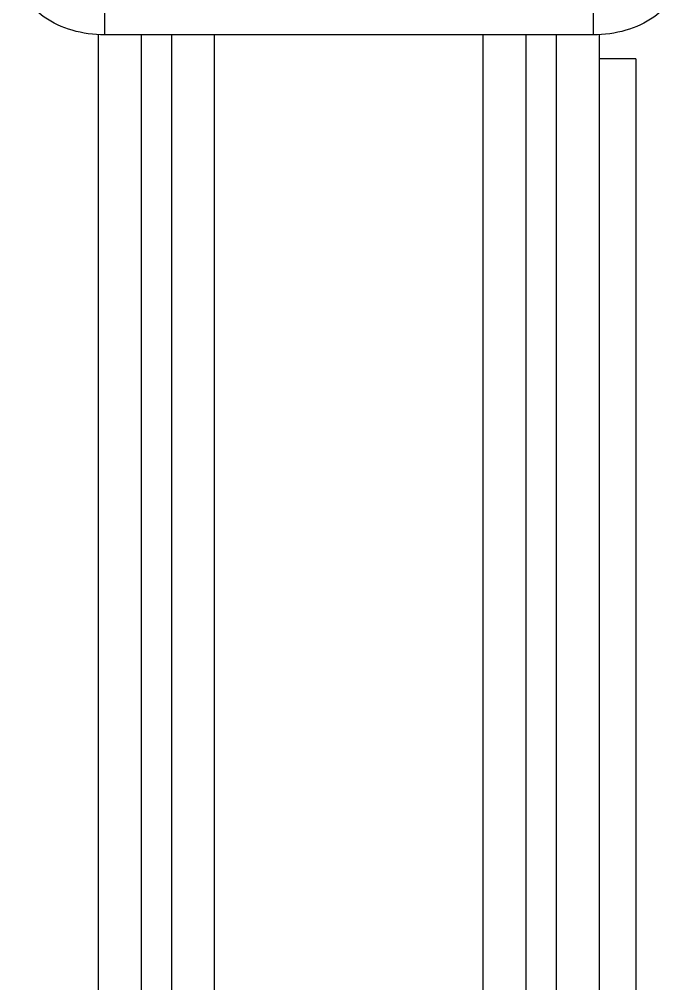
# Model space of a CAD drawing. Extents: x 185245 to 2166646, y -19957 to 815000.
# Drawn here: x 2000035 to 2000486, y 675846 to 676506 of the extents above; entities that cross this region are included whole.
import ezdxf

# ---------------------------------------------------------------- set-up
doc = ezdxf.new("R2010")
doc.units = 0
doc.header["$LTSCALE"] = 1000
doc.header["$MEASUREMENT"] = 0

# ---------------------------------------------------------------- blocks, each defined once
blk = doc.blocks.new('gfhhrryyfd')
at = {"linetype": 'Continuous'}
for p, q in [((3687307.04, -1750679.85), (3687307.04, -1750302.75)), ((3687641.58, -1750323.96), (3687641.58, -1750679.85)), ((3687302.86, -1752588.04), (3687302.86, -1750679.85)), ((3687641.58, -1750679.85), (3687307.04, -1750679.85)), ((3687332.13, -1752588.9), (3687332.13, -1750679.85)), ((3687353.04, -1752588.9), (3687353.04, -1750679.85)), ((3687382.31, -1752588.9), (3687382.31, -1750679.85)), ((3687566.31, -1752588.9), (3687566.31, -1750679.85)), ((3687595.58, -1752588.9), (3687595.58, -1750679.85)), ((3687616.49, -1752588.9), (3687616.49, -1750679.85)), ((3687645.76, -1752588.04), (3687645.76, -1750679.85)), ((3687670.85, -1750696.19), (3687645.76, -1750696.19)), ((3687670.85, -1750696.19), (3687670.85, -1752528.33))]:
    blk.add_line(p, q, dxfattribs=at)
for points, knots in [([(3687307.04, -1750679.85), (3687299.5, -1750679.85), (3687284.86, -1750677.88), (3687265.7, -1750669.22), (3687252.06, -1750655.72), (3687248.5, -1750643.94), (3687248.5, -1750638.45)], [0, 0, 0, 0, 0.287977, 0.555343, 0.790527, 1, 1, 1, 1]), ([(3687700.13, -1750638.45), (3687700.13, -1750643.94), (3687696.56, -1750655.72), (3687682.92, -1750669.22), (3687663.76, -1750677.88), (3687649.12, -1750679.85), (3687641.58, -1750679.85)], [0, 0, 0, 0, 0.209473, 0.444657, 0.712023, 1, 1, 1, 1])]:
    blk.add_open_spline(points, degree=3, knots=knots, dxfattribs=at)

msp = doc.modelspace()

# ---------------------------------------------------------------- block references
at = {"lineweight": -3, "xscale": 0.9999959468841553, "yscale": 0.9999959506094456, "zscale": 0.9999959495959999}
msp.add_blockref('gfhhrryyfd', (-1687199, 2427167.71, 0), dxfattribs=at)

doc.saveas('drawing.dxf')
